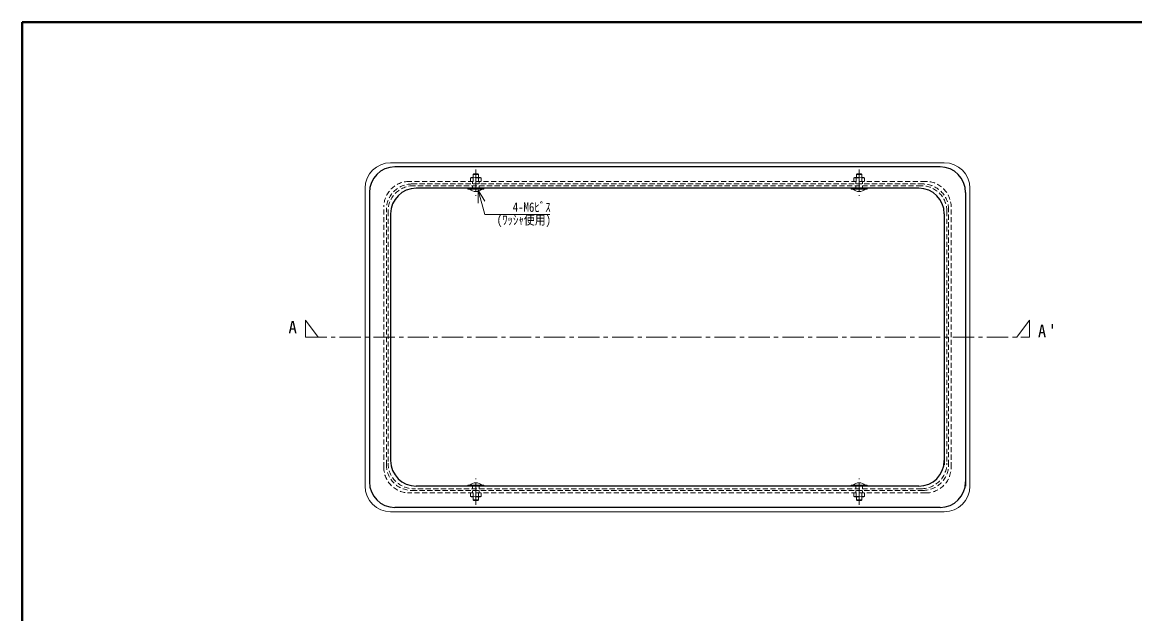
# Model space of a CAD drawing. Units: millimetres at full size, sheet at 1:5; details may follow other scales. Extents: x -1061 to 964, y -679 to 726.
# Drawn here: x -1061 to 245, y 31 to 726 of the extents above; entities that cross this region are included whole.
import ezdxf
from ezdxf.enums import TextEntityAlignment as Align

# ---------------------------------------------------------------- set-up
doc = ezdxf.new("R2010")
doc.units = ezdxf.units.MM
doc.header["$LTSCALE"] = 5
doc.linetypes.add('CHAIN1', pattern=[8, 5, -1, 1, -1])
doc.linetypes.add('DASHED1', pattern=[1.8, 1.2, -0.6])
doc.layers.add('0-0', color=7, linetype='Continuous', lineweight=18)
doc.styles.add('ＭＳ ゴシック', font='')
doc.styles.get('ＭＳ ゴシック').set_extended_font_data('MS Gothic')

msp = doc.modelspace()

# ---------------------------------------------------------------- linework, layer by layer
at = {"layer": '0-0', "color": 1, "lineweight": 40}
for p in [(-1061.401, -679.043), (963.599, 725.957)]:
    msp.add_line(p, (-1061.401, 725.957), dxfattribs=at)
at = {"layer": '0-0', "color": 4, "lineweight": 9}
for p, q in [((21.099, 560.957), (-628.901, 560.957)), ((-658.901, 180.957), (-658.901, 530.957)), ((51.099, 180.957), (51.099, 530.957)), ((21.099, 150.957), (-628.901, 150.957))]:
    msp.add_line(p, q, dxfattribs=at)
at = {"layer": '0-0', "color": 5, "lineweight": 25}
for p, q in [((16.099, 555.957), (-623.901, 555.957)), ((-653.901, 525.957), (-653.901, 185.957)), ((-8.901, 530.957), (-598.901, 530.957)), ((46.099, 525.957), (46.099, 180.957)), ((-628.901, 500.957), (-628.901, 210.957)), ((21.099, 500.957), (21.099, 205.957)), ((-8.901, 180.957), (-598.901, 180.957)), ((16.099, 155.957), (-623.901, 155.957))]:
    msp.add_line(p, q, dxfattribs=at)
at = {"layer": '0-0', "color": 4, "linetype": 'CHAIN1', "lineweight": 9}
for p, q in [((-528.901, 552.815), (-528.901, 521.957)), ((-78.901, 552.815), (-78.901, 521.957)), ((-728.901, 375.957), (-713.901, 355.957)), ((-728.901, 355.957), (-728.901, 375.957)), ((121.099, 375.957), (106.099, 355.957)), ((-528.901, 159.098), (-528.901, 189.957)), ((-78.901, 159.098), (-78.901, 189.957))]:
    msp.add_line(p, q, dxfattribs=at)
at = {"layer": '0-0', "color": 4, "linetype": 'DASHED1', "lineweight": 9}
for p, q in [((-0.901, 538.957), (-606.901, 538.957)), ((-3.901, 535.957), (-603.901, 535.957)), ((-535.201, 543.157), (-534.301, 543.457)), ((-535.201, 538.957), (-535.201, 543.157)), ((-522.601, 543.157), (-535.201, 543.157)), ((-523.501, 543.457), (-534.301, 543.457)), ((-532.901, 535.957), (-532.901, 538.957)), ((-531.901, 547.065), (-531.151, 547.815)), ((-531.901, 547.065), (-531.901, 543.457)), ((-525.901, 547.065), (-531.901, 547.065)), ((-526.651, 547.815), (-531.151, 547.815)), ((-526.651, 547.815), (-525.901, 547.065)), ((-525.901, 547.065), (-525.901, 543.457)), ((-525.601, 538.957), (-525.601, 543.157)), ((-524.901, 538.957), (-524.901, 535.957)), ((-522.601, 538.957), (-522.601, 543.157)), ((-85.201, 543.157), (-72.601, 543.157)), ((-85.201, 538.957), (-85.201, 543.157)), ((-84.301, 543.457), (-73.501, 543.457)), ((-82.901, 538.957), (-82.901, 535.957)), ((-82.201, 538.957), (-82.201, 543.157)), ((-81.151, 547.815), (-81.901, 547.065)), ((-81.901, 547.065), (-81.901, 543.457)), ((-81.901, 547.065), (-75.901, 547.065)), ((-81.151, 547.815), (-76.651, 547.815)), ((-75.901, 547.065), (-76.651, 547.815)), ((-75.901, 547.065), (-75.901, 543.457)), ((-74.901, 535.957), (-74.901, 538.957)), ((-72.601, 543.157), (-73.501, 543.457)), ((-72.601, 538.957), (-72.601, 543.157)), ((-636.901, 202.957), (-636.901, 508.957)), ((-633.901, 205.957), (-633.901, 505.957)), ((26.099, 205.957), (26.099, 505.957)), ((29.099, 202.957), (29.099, 508.957)), ((-0.901, 172.957), (-606.901, 172.957)), ((-3.901, 175.957), (-603.901, 175.957)), ((-535.201, 172.957), (-535.201, 168.757)), ((-532.901, 175.957), (-532.901, 172.957)), ((-525.601, 172.957), (-525.601, 168.757)), ((-524.901, 172.957), (-524.901, 175.957)), ((-522.601, 172.957), (-522.601, 168.757)), ((-85.201, 172.957), (-85.201, 168.757)), ((-82.901, 172.957), (-82.901, 175.957)), ((-82.201, 172.957), (-82.201, 168.757)), ((-74.901, 175.957), (-74.901, 172.957)), ((-72.601, 172.957), (-72.601, 168.757)), ((-522.601, 168.757), (-535.201, 168.757)), ((-535.201, 168.757), (-534.301, 168.457)), ((-523.501, 168.457), (-534.301, 168.457)), ((-531.901, 164.848), (-531.901, 168.457)), ((-531.901, 164.848), (-531.151, 164.098)), ((-525.901, 164.848), (-531.901, 164.848)), ((-526.651, 164.098), (-531.151, 164.098)), ((-526.651, 164.098), (-525.901, 164.848)), ((-525.901, 164.848), (-525.901, 168.457)), ((-85.201, 168.757), (-72.601, 168.757)), ((-84.301, 168.457), (-73.501, 168.457)), ((-81.901, 164.848), (-81.901, 168.457)), ((-81.151, 164.098), (-81.901, 164.848)), ((-81.901, 164.848), (-75.901, 164.848)), ((-81.151, 164.098), (-76.651, 164.098)), ((-75.901, 164.848), (-76.651, 164.098)), ((-75.901, 164.848), (-75.901, 168.457)), ((-72.601, 168.757), (-73.501, 168.457))]:
    msp.add_line(p, q, dxfattribs=at)
at = {"layer": '0-0', "linetype": 'DASHED1'}
for p, q in [((-5.901, 533.957), (-601.901, 533.957)), ((-532.901, 530.957), (-532.901, 533.957)), ((-524.901, 533.957), (-524.901, 530.957)), ((-82.901, 533.957), (-82.901, 530.957)), ((-74.901, 530.957), (-74.901, 533.957)), ((-631.901, 503.957), (-631.901, 207.957)), ((24.099, 503.957), (24.099, 205.957)), ((-5.901, 177.957), (-601.901, 177.957)), ((-532.901, 180.957), (-532.901, 177.957)), ((-524.901, 177.957), (-524.901, 180.957)), ((-82.901, 177.957), (-82.901, 180.957)), ((-74.901, 180.957), (-74.901, 177.957))]:
    msp.add_line(p, q, dxfattribs=at)
at = {"layer": '0-0'}
for p, q in [((-538.401, 530.957), (-538.401, 529.957)), ((-519.401, 529.957), (-538.401, 529.957)), ((-526, 528.573), (-518.5, 515.583)), ((-526, 528.573), (-526, 513.573)), ((-526, 528.573), (-518.33, 499.948)), ((-519.401, 530.957), (-519.401, 529.957)), ((-88.401, 530.957), (-88.401, 529.957)), ((-88.401, 529.957), (-69.401, 529.957)), ((-69.401, 530.957), (-69.401, 529.957)), ((-441.863, 499.948), (-518.33, 499.948)), ((-538.401, 180.957), (-538.401, 181.957)), ((-519.401, 181.957), (-538.401, 181.957)), ((-519.401, 180.957), (-519.401, 181.957)), ((-88.401, 181.957), (-69.401, 181.957)), ((-88.401, 180.957), (-88.401, 181.957)), ((-69.401, 180.957), (-69.401, 181.957))]:
    msp.add_line(p, q, dxfattribs=at)
at = {"layer": '0-0', "color": 4, "linetype": 'DASHED1', "lineweight": 9}
for points in [[(-532.201, 538.957), (-532.201, 543.157), (-534.301, 543.457)], [(-525.601, 543.157), (-528.901, 543.457), (-532.201, 543.157)], [(-522.601, 543.157), (-523.501, 543.457), (-525.601, 543.157)], [(-85.201, 543.157), (-84.301, 543.457), (-82.201, 543.157)], [(-82.201, 543.157), (-78.901, 543.457), (-75.601, 543.157)], [(-75.601, 538.957), (-75.601, 543.157), (-73.501, 543.457)], [(-532.201, 172.957), (-532.201, 168.757), (-534.301, 168.457)], [(-75.601, 172.957), (-75.601, 168.757), (-73.501, 168.457)], [(-525.601, 168.757), (-528.901, 168.457), (-532.201, 168.757)], [(-522.601, 168.757), (-523.501, 168.457), (-525.601, 168.757)], [(-85.201, 168.757), (-84.301, 168.457), (-82.201, 168.757)], [(-82.201, 168.757), (-78.901, 168.457), (-75.601, 168.757)]]:
    msp.add_lwpolyline(points, dxfattribs=at)
at = {"layer": '0-0', "color": 4, "linetype": 'CHAIN1', "lineweight": 9}
msp.add_lwpolyline([(-728.901, 355.957), (121.099, 355.957), (121.099, 375.957)], dxfattribs=at)
at = {"layer": '0-0', "color": 4, "lineweight": 9}
for centre, start, end in [((-628.901, 530.957), 90, 180), ((21.099, 530.957), 0, 90), ((-628.901, 180.957), 180, 270), ((21.099, 180.957), 270, 0)]:
    msp.add_arc(centre, 30, start, end, dxfattribs=at)
at = {"layer": '0-0', "color": 5, "lineweight": 25}
for centre, start, end in [((-623.901, 525.957), 90, 180), ((16.099, 525.957), 0, 90), ((-598.901, 500.957), 90, 180), ((-8.901, 500.957), 0, 90), ((-598.901, 210.957), 180, 270), ((-8.901, 210.957), 270, 0), ((-623.901, 185.957), 180, 270), ((16.099, 185.957), 270, 0)]:
    msp.add_arc(centre, 30, start, end, dxfattribs=at)
at = {"layer": '0-0', "color": 4, "linetype": 'DASHED1', "lineweight": 9}
for centre, start, end in [((-606.901, 508.957), 90, 180), ((-603.901, 505.957), 90, 180), ((-3.901, 505.957), 0, 90), ((-0.901, 508.957), 0, 90), ((-606.901, 202.957), 180, 270), ((-603.901, 205.957), 180, 270), ((-3.901, 205.957), 270, 0), ((-0.901, 202.957), 270, 0)]:
    msp.add_arc(centre, 30, start, end, dxfattribs=at)
at = {"layer": '0-0', "linetype": 'DASHED1'}
for centre, start, end in [((-601.901, 503.957), 90, 180), ((-5.901, 503.957), 0, 90), ((-601.901, 207.957), 180, 270), ((-5.901, 207.957), 270, 0)]:
    msp.add_arc(centre, 30, start, end, dxfattribs=at)
at = {"layer": '0-0'}
for centre, start, end in [((-528.901, 536.623), 223.60282, 316.39718), ((-78.901, 536.623), 223.60282, 316.39718), ((-528.901, 175.29), 43.60282, 136.39718), ((-78.901, 175.29), 43.60282, 136.39718)]:
    msp.add_arc(centre, 9.667, start, end, dxfattribs=at)

# ---------------------------------------------------------------- texts
at = {"layer": '0-0', "style": 'ＭＳ ゴシック', "width": 0.85}
for s, p in [('4-M6ﾋﾞｽ', (-485.613, 499.948)), ('(ﾜｯｼｬ使用)', (-504.363, 484.948))]:
    msp.add_text(s, height=11, dxfattribs=at).set_placement(p, align=Align.BOTTOM_LEFT)
at = {"layer": '0-0', "style": 'ＭＳ ゴシック'}
msp.add_text('A', height=14.66, dxfattribs=at).set_placement((-748.901, 355.957), align=Align.BOTTOM_LEFT)
at = {"layer": '0-0', "insert": (131.099, 355.957), "char_height": 14.66, "attachment_point": 7, "style": 'ＭＳ ゴシック'}
msp.add_mtext("\\T1.27;\\W0.95;A'", dxfattribs=at)

doc.saveas('drawing.dxf')
